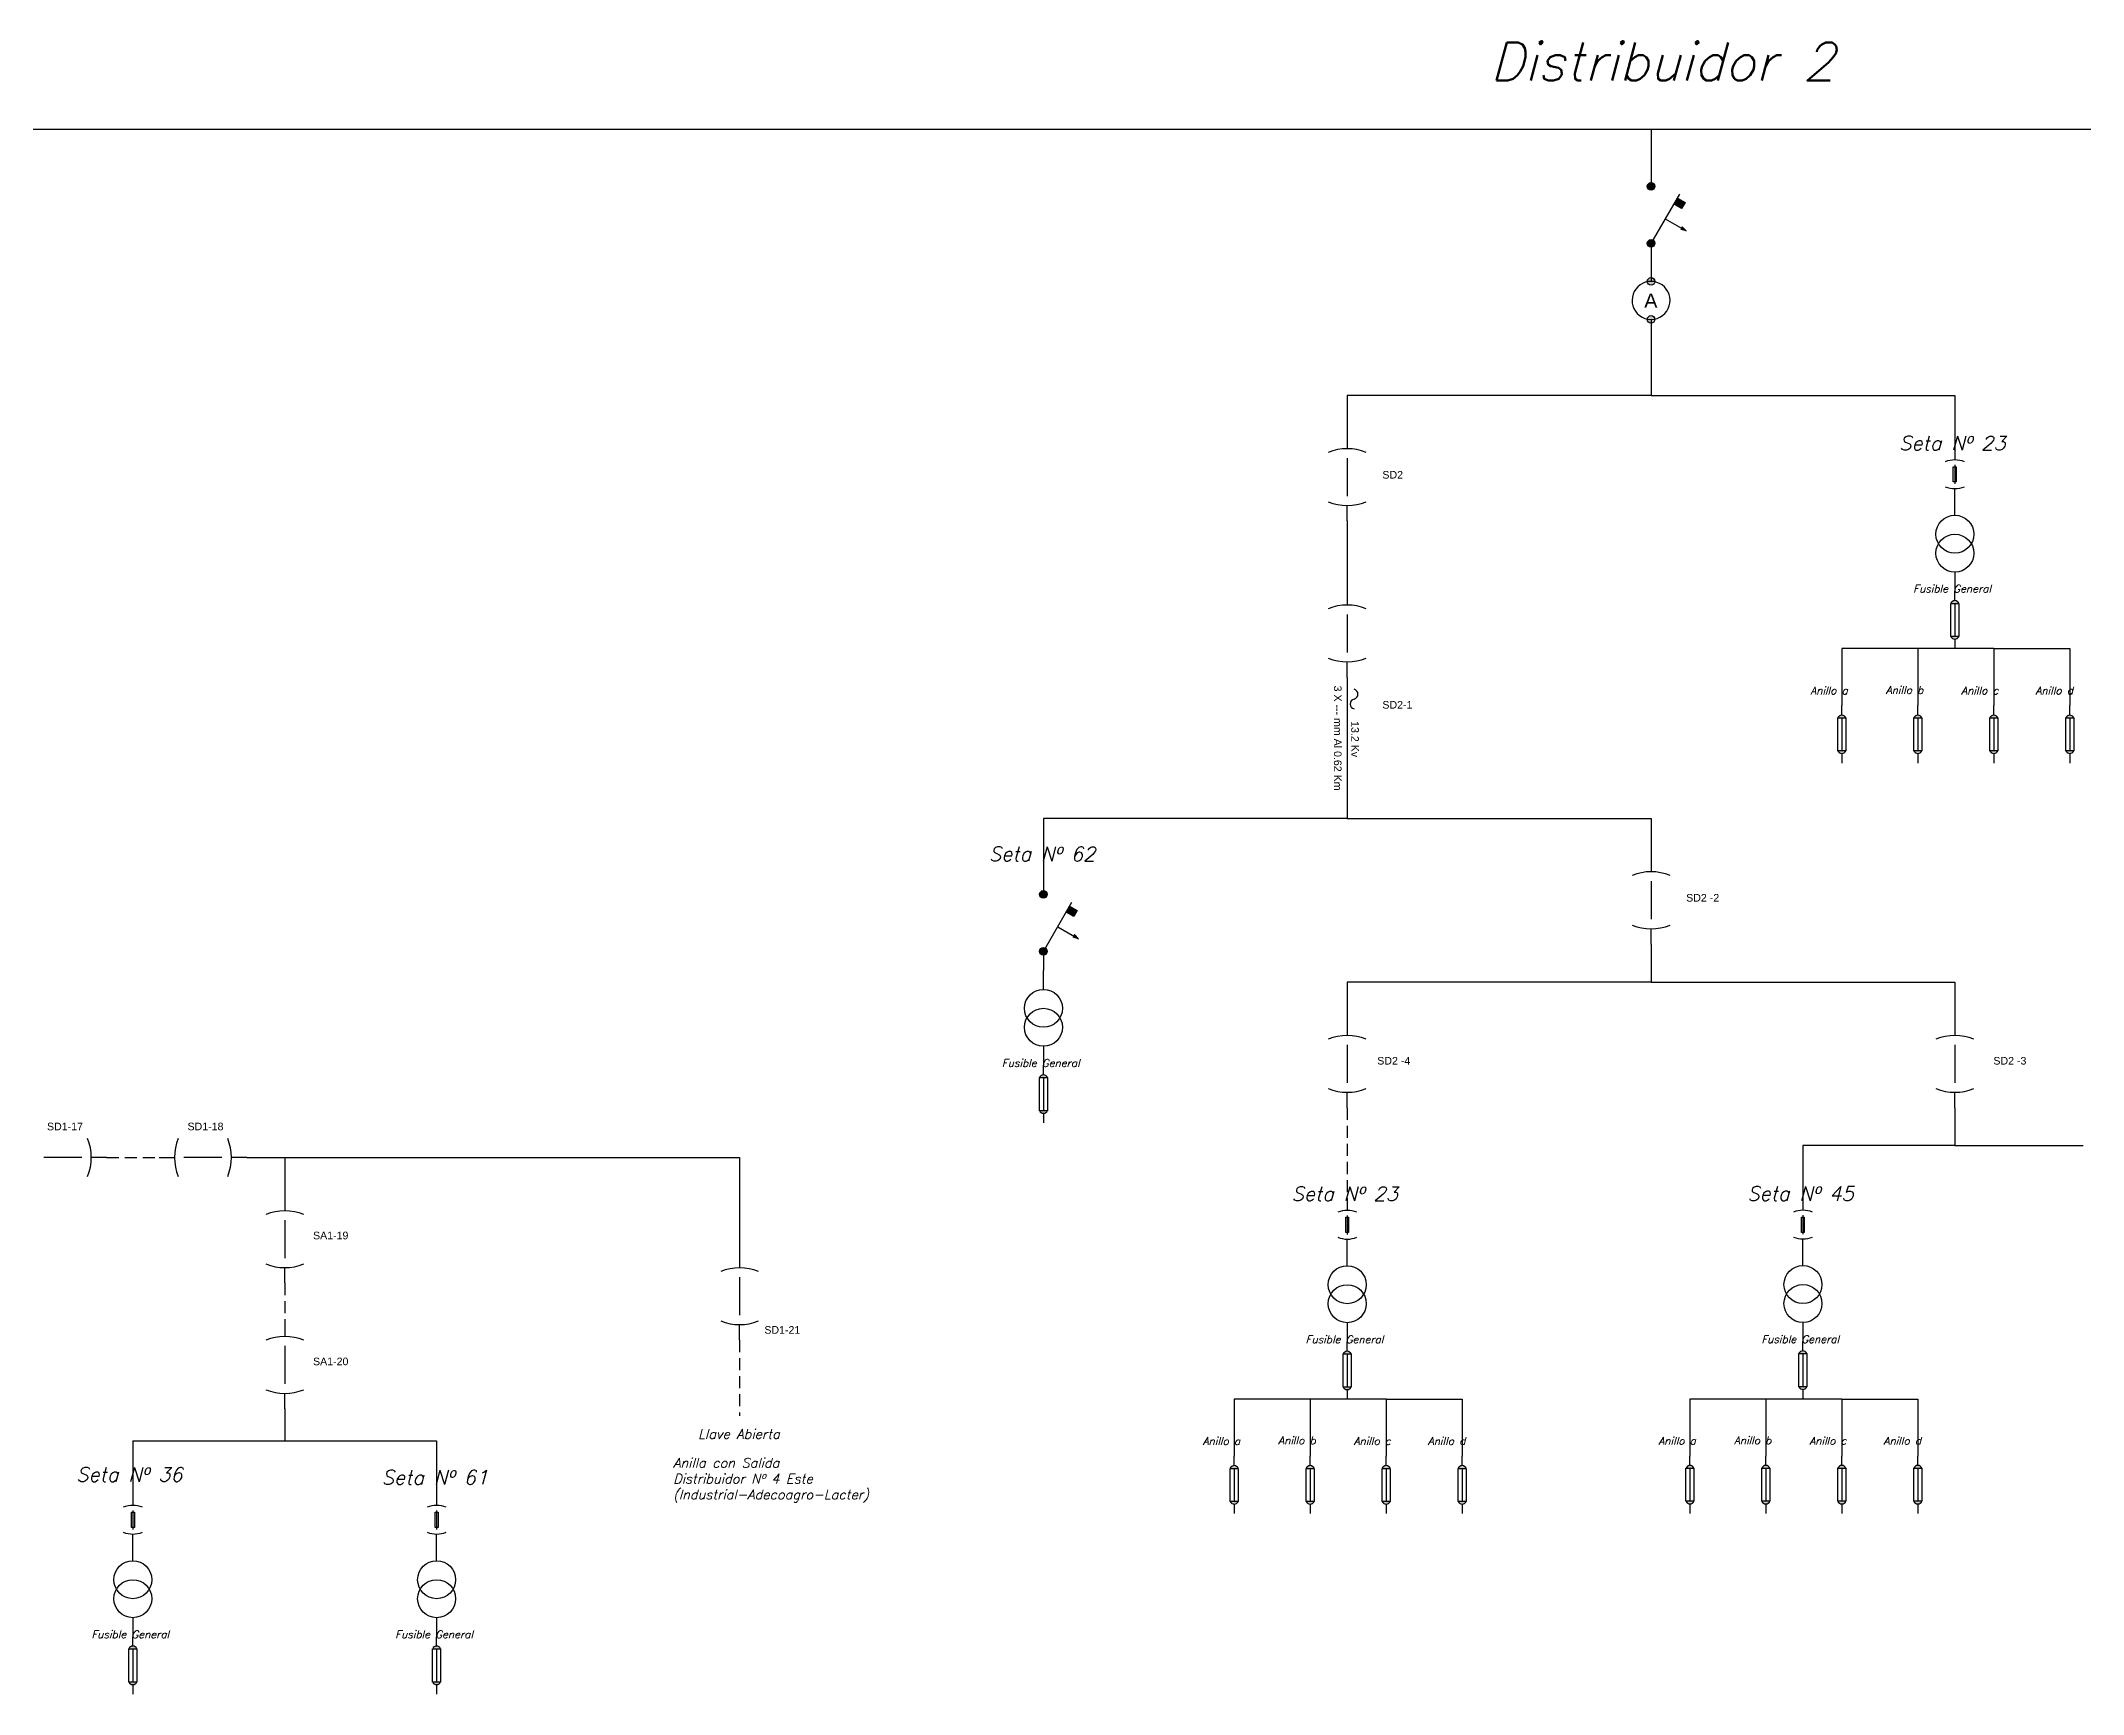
# Model space of a CAD drawing. Header units: millimetres. Extents: x 1875 to 17546, y 2661 to 4631.
# Drawn here: x 12602 to 13677, y 3263 to 4133 of the extents above; entities that cross this region are included whole.
import ezdxf

# ---------------------------------------------------------------- set-up
doc = ezdxf.new("R2010")
doc.units = ezdxf.units.MM
doc.linetypes.add('HIDDEN', pattern=[9.525, 6.35, -3.175])
doc.styles.add('IRAM', font='ROMANS.SHX', dxfattribs={"oblique": 15, "height": 2.5})
doc.styles.get("Standard").update_dxf_attribs({"font": 'arial.ttf'})

msp = doc.modelspace()

# ---------------------------------------------------------------- hatches: boundary and pattern name
h = msp.add_hatch(color=256)
h.dxf.hatch_style = 1
h.paths.add_polyline_path([(13451.6, 4056.8, 1), (13447.6, 4056.8, 1)])
h = msp.add_hatch(color=256)
h.dxf.hatch_style = 1
h.paths.add_polyline_path([(13465.7, 4045.2), (13467.5, 4048.3), (13463.5, 4050.6), (13461.7, 4047.5)])
h = msp.add_hatch(color=256)
h.dxf.hatch_style = 1
h.paths.add_polyline_path([(13466, 4035.6), (13465.6, 4034.9), (13468.1, 4033.5)])
h.paths.add_polyline_path([(13465.6, 4034.9), (13465.2, 4034.2), (13468.1, 4033.5)])
h = msp.add_hatch(color=256)
h.dxf.hatch_style = 1
h.paths.add_polyline_path([(13451.6, 4026.8, 1), (13447.6, 4026.8, 1)])
h = msp.add_hatch(color=256)
h.dxf.hatch_style = 1
h.paths.add_polyline_path([(13451.6, 3986.8, 1), (13447.6, 3986.8, 1)])
h.paths.add_polyline_path([(13447.6, 4006.8, 1), (13451.6, 4006.8, 1)])
h = msp.add_hatch(color=256)
h.dxf.hatch_style = 1
h.paths.add_polyline_path([(13607.5, 3837.3), (13611.7, 3837.3, 0.672313)])
h.paths.add_polyline_path([(13611.7, 3819.9), (13607.5, 3819.9, 0.672313)])
h = msp.add_hatch(color=256)
h.dxf.hatch_style = 1
h.paths.add_polyline_path([(13548, 3777.1), (13552.2, 3777.1, 0.672313)])
h.paths.add_polyline_path([(13552.2, 3759.6), (13548, 3759.6, 0.672313)])
h = msp.add_hatch(color=256)
h.dxf.hatch_style = 1
h.paths.add_polyline_path([(13588, 3777.1), (13592.2, 3777.1, 0.672313)])
h.paths.add_polyline_path([(13592.2, 3759.6), (13588, 3759.6, 0.672313)])
h = msp.add_hatch(color=256)
h.dxf.hatch_style = 1
h.paths.add_polyline_path([(13628, 3777.1), (13632.2, 3777.1, 0.672313)])
h.paths.add_polyline_path([(13632.2, 3759.6), (13628, 3759.6, 0.672313)])
h = msp.add_hatch(color=256)
h.dxf.hatch_style = 1
h.paths.add_polyline_path([(13668, 3777.1), (13672.2, 3777.1, 0.672313)])
h.paths.add_polyline_path([(13672.2, 3759.6), (13668, 3759.6, 0.672313)])
h = msp.add_hatch(color=256)
h.dxf.hatch_style = 1
h.paths.add_polyline_path([(13131.6, 3684.1, 1), (13127.6, 3684.1, 1)])
h = msp.add_hatch(color=256)
h.dxf.hatch_style = 1
h.paths.add_polyline_path([(13145.6, 3672.5), (13147.4, 3675.6), (13143.4, 3677.9), (13141.6, 3674.8)])
h = msp.add_hatch(color=256)
h.dxf.hatch_style = 1
h.paths.add_polyline_path([(13146, 3662.9), (13145.6, 3662.2), (13148.1, 3660.7)])
h.paths.add_polyline_path([(13145.6, 3662.2), (13145.2, 3661.5), (13148.1, 3660.7)])
h = msp.add_hatch(color=256)
h.dxf.hatch_style = 1
h.paths.add_polyline_path([(13131.6, 3654.1, 1), (13127.6, 3654.1, 1)])
h = msp.add_hatch(color=256)
h.dxf.hatch_style = 1
h.paths.add_polyline_path([(13127.5, 3587.7), (13131.7, 3587.7, 0.672313)])
h.paths.add_polyline_path([(13131.7, 3570.2), (13127.5, 3570.2, 0.672313)])
h = msp.add_hatch(color=256)
h.dxf.hatch_style = 1
h.paths.add_polyline_path([(13287.5, 3442.2), (13291.7, 3442.2, 0.672313)])
h.paths.add_polyline_path([(13291.7, 3424.7), (13287.5, 3424.7, 0.672313)])
h = msp.add_hatch(color=256)
h.dxf.hatch_style = 1
h.paths.add_polyline_path([(13527.5, 3442.3), (13531.7, 3442.3, 0.672313)])
h.paths.add_polyline_path([(13531.7, 3424.8), (13527.5, 3424.8, 0.672313)])
h = msp.add_hatch(color=256)
h.dxf.hatch_style = 1
h.paths.add_polyline_path([(13228, 3381.9), (13232.2, 3381.9, 0.672313)])
h.paths.add_polyline_path([(13232.2, 3364.5), (13228, 3364.5, 0.672313)])
h = msp.add_hatch(color=256)
h.dxf.hatch_style = 1
h.paths.add_polyline_path([(13268, 3381.9), (13272.2, 3381.9, 0.672313)])
h.paths.add_polyline_path([(13272.2, 3364.5), (13268, 3364.5, 0.672313)])
h = msp.add_hatch(color=256)
h.dxf.hatch_style = 1
h.paths.add_polyline_path([(13308, 3381.9), (13312.2, 3381.9, 0.672313)])
h.paths.add_polyline_path([(13312.2, 3364.5), (13308, 3364.5, 0.672313)])
h = msp.add_hatch(color=256)
h.dxf.hatch_style = 1
h.paths.add_polyline_path([(13348, 3381.9), (13352.2, 3381.9, 0.672313)])
h.paths.add_polyline_path([(13352.2, 3364.5), (13348, 3364.5, 0.672313)])
h = msp.add_hatch(color=256)
h.dxf.hatch_style = 1
h.paths.add_polyline_path([(13468, 3382), (13472.2, 3382, 0.672313)])
h.paths.add_polyline_path([(13472.2, 3364.6), (13468, 3364.6, 0.672313)])
h = msp.add_hatch(color=256)
h.dxf.hatch_style = 1
h.paths.add_polyline_path([(13508, 3382), (13512.2, 3382, 0.672313)])
h.paths.add_polyline_path([(13512.2, 3364.6), (13508, 3364.6, 0.672313)])
h = msp.add_hatch(color=256)
h.dxf.hatch_style = 1
h.paths.add_polyline_path([(13548, 3382), (13552.2, 3382, 0.672313)])
h.paths.add_polyline_path([(13552.2, 3364.6), (13548, 3364.6, 0.672313)])
h = msp.add_hatch(color=256)
h.dxf.hatch_style = 1
h.paths.add_polyline_path([(13588, 3382), (13592.2, 3382, 0.672313)])
h.paths.add_polyline_path([(13592.2, 3364.6), (13588, 3364.6, 0.672313)])
h = msp.add_hatch(color=256)
h.dxf.hatch_style = 1
h.paths.add_polyline_path([(12647.9, 3286.9), (12652.1, 3286.9, 0.672313)])
h.paths.add_polyline_path([(12652.1, 3269.4), (12647.9, 3269.4, 0.672313)])
h = msp.add_hatch(color=256)
h.dxf.hatch_style = 1
h.paths.add_polyline_path([(12807.9, 3286.9), (12812.1, 3286.9, 0.672313)])
h.paths.add_polyline_path([(12812.1, 3269.4), (12807.9, 3269.4, 0.672313)])

# ---------------------------------------------------------------- linework, layer by layer
at = {"color": 7}
msp.add_line((15781.7, 4086.8), (2762.1, 4086.8), dxfattribs=at)
for p, q in [((13449.6, 4086.8), (13449.6, 4056.8)), ((13449.6, 4026.8), (13464.7, 4052.7)), ((13457.1, 4039.8), (13468.1, 4033.5)), ((13466, 4035.6), (13465.2, 4034.2)), ((13468.1, 4033.5), (13465.2, 4034.2)), ((13468.1, 4033.5), (13466, 4035.6)), ((13449.6, 4026.8), (13449.6, 4016.8)), ((13468.1, 4033.5), (13468.1, 4033.5)), ((13449.6, 4016.8), (13449.6, 4006.8)), ((13289.6, 3926.8), (13289.6, 3918.7)), ((13609.6, 3916.8), (13609.6, 3912.8)), ((13289.6, 3913.7), (13289.6, 3893.7)), ((13609.6, 3910.3), (13609.6, 3900.3)), ((13609.6, 3893.7), (13609.6, 3897.8)), ((13289.6, 3880.7), (13289.6, 3888.7)), ((13609.6, 3883.7), (13609.6, 3893.7)), ((13609.6, 3853.7), (13609.6, 3843.7)), ((13289.6, 3844.5), (13289.6, 3836.4)), ((13609.6, 3838.7), (13609.6, 3843.7)), ((13289.6, 3831.4), (13289.6, 3811.4)), ((13609.6, 3837.3), (13609.6, 3819.9)), ((13609.6, 3818.5), (13609.6, 3813.5)), ((13289.6, 3798.3), (13289.6, 3806.4)), ((13550.1, 3778.5), (13550.1, 3783.5)), ((13550.1, 3777.1), (13550.1, 3759.6)), ((13590.1, 3778.5), (13590.1, 3783.5)), ((13590.1, 3777.1), (13590.1, 3759.6)), ((13630.1, 3778.5), (13630.1, 3783.5)), ((13630.1, 3777.1), (13630.1, 3759.6)), ((13670.1, 3778.5), (13670.1, 3783.5)), ((13670.1, 3777.1), (13670.1, 3759.6)), ((13550.1, 3758.2), (13550.1, 3753.2)), ((13590.1, 3758.2), (13590.1, 3753.2)), ((13630.1, 3758.2), (13630.1, 3753.2)), ((13670.1, 3758.2), (13670.1, 3753.2)), ((13449.6, 3704.1), (13449.6, 3696)), ((13129.6, 3694.1), (13129.6, 3684.1)), ((13449.6, 3691), (13449.6, 3671)), ((13129.6, 3654.1), (13144.6, 3680)), ((13137.1, 3667), (13148.1, 3660.7)), ((13146, 3662.9), (13145.2, 3661.5)), ((13148.1, 3660.7), (13145.2, 3661.5)), ((13148.1, 3660.7), (13146, 3662.9)), ((13148.1, 3660.7), (13148.1, 3660.7)), ((13449.6, 3657.9), (13449.6, 3666)), ((13129.6, 3654.1), (13129.6, 3644.1)), ((13129.6, 3634.1), (13129.6, 3644.1)), ((13289.6, 3617.9), (13289.6, 3609.8)), ((13609.6, 3617.9), (13609.6, 3609.8)), ((13129.6, 3604.1), (13129.6, 3594.1)), ((13289.6, 3604.8), (13289.6, 3584.8)), ((13609.6, 3604.8), (13609.6, 3584.8)), ((13129.6, 3589.1), (13129.6, 3594.1)), ((13129.6, 3587.7), (13129.6, 3570.2)), ((13289.6, 3571.8), (13289.6, 3579.8)), ((13609.6, 3571.8), (13609.6, 3579.8)), ((13129.6, 3568.8), (13129.6, 3563.8)), ((13669.1, 3551.8), (13677.2, 3551.8)), ((12623.1, 3545.6), (12603.1, 3545.6)), ((12636.2, 3545.6), (12628.1, 3545.6)), ((12663.9, 3545.6), (12671.9, 3545.6)), ((12696.9, 3545.6), (12676.9, 3545.6)), ((12710, 3545.6), (12701.9, 3545.6)), ((12730, 3525.6), (12730, 3517.5)), ((13289.6, 3521.7), (13289.6, 3517.6)), ((13529.6, 3521.8), (13529.6, 3517.7)), ((12730, 3512.5), (12730, 3492.5)), ((13289.6, 3515.1), (13289.6, 3505.1)), ((13529.6, 3515.2), (13529.6, 3505.2)), ((13289.6, 3498.6), (13289.6, 3502.6)), ((13289.6, 3488.6), (13289.6, 3498.6)), ((13529.6, 3498.7), (13529.6, 3502.7)), ((13529.6, 3488.7), (13529.6, 3498.7)), ((12730, 3479.5), (12730, 3487.5)), ((12969.6, 3495.6), (12969.6, 3487.5)), ((12969.6, 3482.5), (12969.6, 3462.5)), ((12730, 3459.5), (12730, 3451.4)), ((12969.6, 3449.5), (12969.6, 3457.5)), ((13289.6, 3458.6), (13289.6, 3448.6)), ((13529.6, 3458.7), (13529.6, 3448.7)), ((12730, 3446.4), (12730, 3426.4)), ((13289.6, 3443.6), (13289.6, 3448.6)), ((13289.6, 3442.2), (13289.6, 3424.7)), ((13529.6, 3443.7), (13529.6, 3448.7)), ((13529.6, 3442.3), (13529.6, 3424.8)), ((12730, 3413.3), (12730, 3421.4)), ((13289.6, 3423.3), (13289.6, 3418.3)), ((13529.6, 3423.4), (13529.6, 3418.4)), ((13230.1, 3383.3), (13230.1, 3388.3)), ((13270.1, 3383.3), (13270.1, 3388.3)), ((13310.1, 3383.3), (13310.1, 3388.3)), ((13350.1, 3383.3), (13350.1, 3388.3)), ((13470.1, 3383.4), (13470.1, 3388.4)), ((13510.1, 3383.4), (13510.1, 3388.4)), ((13550.1, 3383.4), (13550.1, 3388.4)), ((13590.1, 3383.4), (13590.1, 3388.4)), ((13230.1, 3381.9), (13230.1, 3364.5)), ((13270.1, 3381.9), (13270.1, 3364.5)), ((13310.1, 3381.9), (13310.1, 3364.5)), ((13350.1, 3381.9), (13350.1, 3364.5)), ((13470.1, 3382), (13470.1, 3364.6)), ((13510.1, 3382), (13510.1, 3364.6)), ((13550.1, 3382), (13550.1, 3364.6)), ((13590.1, 3382), (13590.1, 3364.6)), ((12650, 3366.4), (12650, 3362.3)), ((12650, 3359.8), (12650, 3349.8)), ((12810, 3366.4), (12810, 3362.3)), ((12810, 3359.8), (12810, 3349.8)), ((13230.1, 3363.1), (13230.1, 3358.1)), ((13270.1, 3363.1), (13270.1, 3358.1)), ((13310.1, 3363.1), (13310.1, 3358.1)), ((13350.1, 3363.1), (13350.1, 3358.1)), ((13470.1, 3363.2), (13470.1, 3358.2)), ((13510.1, 3363.2), (13510.1, 3358.2)), ((13550.1, 3363.2), (13550.1, 3358.2)), ((13590.1, 3363.2), (13590.1, 3358.2)), ((12650, 3343.3), (12650, 3347.3)), ((12810, 3343.3), (12810, 3347.3)), ((12650, 3333.3), (12650, 3343.3)), ((12810, 3333.3), (12810, 3343.3)), ((12650, 3303.3), (12650, 3293.3)), ((12810, 3303.3), (12810, 3293.3)), ((12650, 3288.3), (12650, 3293.3)), ((12810, 3288.3), (12810, 3293.3)), ((12650, 3286.9), (12650, 3269.4)), ((12810, 3286.9), (12810, 3269.4)), ((12650, 3268), (12650, 3263)), ((12810, 3268), (12810, 3263))]:
    msp.add_line(p, q)
at = {"color": 3}
for p, q in [((13449.6, 3986.8), (13449.6, 3946.8)), ((13449.6, 3946.8), (13289.6, 3946.8)), ((13289.6, 3946.8), (13289.6, 3926.8)), ((13449.6, 3946.8), (13609.6, 3946.8)), ((13609.6, 3946.8), (13609.6, 3916.8)), ((13289.6, 3880.7), (13289.6, 3844.5)), ((13289.6, 3798.3), (13289.6, 3724.1)), ((13289.6, 3724.1), (13129.6, 3724.1)), ((13129.6, 3724.1), (13129.6, 3694.1)), ((13289.6, 3724.1), (13449.6, 3724.1)), ((13449.6, 3724.1), (13449.6, 3704.1)), ((13449.6, 3657.9), (13449.6, 3637.9)), ((13449.6, 3637.9), (13289.6, 3637.9)), ((13289.6, 3637.9), (13289.6, 3617.9)), ((13449.6, 3637.9), (13609.6, 3637.9)), ((13609.6, 3637.9), (13609.6, 3617.9)), ((13609.6, 3571.8), (13609.6, 3551.8)), ((13529.6, 3551.8), (13529.6, 3521.8)), ((13609.6, 3551.8), (13529.6, 3551.8)), ((13609.6, 3551.8), (13669.1, 3551.8))]:
    msp.add_line(p, q, dxfattribs=at)
at = {"color": 1}
for p, q in [((13630.1, 3813.5), (13550.1, 3813.5)), ((13550.1, 3813.5), (13550.1, 3783.5)), ((13590.1, 3813.5), (13590.1, 3783.5)), ((13630.1, 3813.5), (13670.1, 3813.5)), ((13630.1, 3813.5), (13630.1, 3783.5)), ((13670.1, 3813.5), (13670.1, 3783.5)), ((13310.1, 3418.3), (13230.1, 3418.3)), ((13230.1, 3418.3), (13230.1, 3388.3)), ((13270.1, 3418.3), (13270.1, 3388.3)), ((13310.1, 3418.3), (13350.1, 3418.3)), ((13310.1, 3418.3), (13310.1, 3388.3)), ((13350.1, 3418.3), (13350.1, 3388.3)), ((13550.1, 3418.4), (13470.1, 3418.4)), ((13470.1, 3418.4), (13470.1, 3388.4)), ((13510.1, 3418.4), (13510.1, 3388.4)), ((13550.1, 3418.4), (13590.1, 3418.4)), ((13550.1, 3418.4), (13550.1, 3388.4)), ((13590.1, 3418.4), (13590.1, 3388.4))]:
    msp.add_line(p, q, dxfattribs=at)
at = {"color": 3, "linetype": 'HIDDEN'}
msp.add_line((13289.6, 3571.8), (13289.6, 3521.7), dxfattribs=at)
at = {"color": 2, "linetype": 'HIDDEN'}
for p, q in [((12636.2, 3545.6), (12663.9, 3545.6)), ((12730, 3479.5), (12730, 3459.5))]:
    msp.add_line(p, q, dxfattribs=at)
at = {"color": 2}
for p, q in [((12710, 3545.6), (12730, 3545.6)), ((12730, 3545.6), (12730, 3525.6)), ((12730, 3545.6), (12969.6, 3545.6)), ((12969.6, 3545.6), (12969.6, 3495.6)), ((12730, 3413.3), (12730, 3396.4)), ((12650, 3396.4), (12650, 3366.4)), ((12650, 3396.4), (12810, 3396.4)), ((12810, 3396.4), (12810, 3366.4))]:
    msp.add_line(p, q, dxfattribs=at)
at = {"color": 244, "linetype": 'HIDDEN', "true_color": 0x991b1e}
msp.add_line((12969.6, 3449.5), (12969.6, 3409.5), dxfattribs=at)
for points in [[(13463.5, 4050.6), (13467.5, 4048.3), (13465.7, 4045.2), (13461.7, 4047.5)], [(13608.8, 3909.2), (13610.3, 3909.2), (13610.3, 3901.2), (13608.8, 3901.2)], [(13607.5, 3837.3), (13611.7, 3837.3), (13611.7, 3819.9), (13607.5, 3819.9)], [(13548, 3777.1), (13552.2, 3777.1), (13552.2, 3759.6), (13548, 3759.6)], [(13588, 3777.1), (13592.2, 3777.1), (13592.2, 3759.6), (13588, 3759.6)], [(13628, 3777.1), (13632.2, 3777.1), (13632.2, 3759.6), (13628, 3759.6)], [(13668, 3777.1), (13672.2, 3777.1), (13672.2, 3759.6), (13668, 3759.6)], [(13143.4, 3677.9), (13147.4, 3675.6), (13145.6, 3672.5), (13141.6, 3674.8)], [(13127.5, 3587.7), (13131.7, 3587.7), (13131.7, 3570.2), (13127.5, 3570.2)], [(13288.8, 3514.1), (13290.3, 3514.1), (13290.3, 3506), (13288.8, 3506)], [(13528.8, 3514.2), (13530.3, 3514.2), (13530.3, 3506.1), (13528.8, 3506.1)], [(13287.5, 3442.2), (13291.7, 3442.2), (13291.7, 3424.7), (13287.5, 3424.7)], [(13527.5, 3442.3), (13531.7, 3442.3), (13531.7, 3424.8), (13527.5, 3424.8)], [(13228, 3381.9), (13232.2, 3381.9), (13232.2, 3364.5), (13228, 3364.5)], [(13268, 3381.9), (13272.2, 3381.9), (13272.2, 3364.5), (13268, 3364.5)], [(13308, 3381.9), (13312.2, 3381.9), (13312.2, 3364.5), (13308, 3364.5)], [(13348, 3381.9), (13352.2, 3381.9), (13352.2, 3364.5), (13348, 3364.5)], [(13468, 3382), (13472.2, 3382), (13472.2, 3364.6), (13468, 3364.6)], [(13508, 3382), (13512.2, 3382), (13512.2, 3364.6), (13508, 3364.6)], [(13548, 3382), (13552.2, 3382), (13552.2, 3364.6), (13548, 3364.6)], [(13588, 3382), (13592.2, 3382), (13592.2, 3364.6), (13588, 3364.6)], [(12649.3, 3358.8), (12650.8, 3358.8), (12650.8, 3350.7), (12649.3, 3350.7)], [(12809.3, 3358.8), (12810.8, 3358.8), (12810.8, 3350.7), (12809.3, 3350.7)], [(12647.9, 3286.9), (12652.1, 3286.9), (12652.1, 3269.4), (12647.9, 3269.4)], [(12807.9, 3286.9), (12812.1, 3286.9), (12812.1, 3269.4), (12807.9, 3269.4)]]:
    msp.add_lwpolyline(points, close=True)
for centre, radius in [((13449.6, 4056.8), 2), ((13449.6, 4026.8), 2), ((13449.6, 4006.8), 2), ((13449.6, 3986.8), 2), ((13609.6, 3873.7), 10), ((13609.6, 3863.7), 10), ((13129.6, 3684.1), 2), ((13129.6, 3654.1), 2), ((13129.6, 3624.1), 10), ((13129.6, 3614.1), 10), ((13289.6, 3478.6), 10), ((13529.6, 3478.7), 10), ((13289.6, 3468.6), 10), ((13529.6, 3468.7), 10), ((12650, 3323.3), 10), ((12810, 3323.3), 10), ((12650, 3313.3), 10), ((12810, 3313.3), 10)]:
    msp.add_circle(centre, radius)
for centre, radius, start, end in [((13449.6, 3996.8), 10, 307.3629, 232.454), ((13449.6, 3996.8), 10, 232.454, 307.3629), ((13289.6, 3891.8), 26.9, 68.2103, 111.7897), ((13609.6, 3899.3), 13.5, 68.2103, 111.7897), ((13609.6, 3911.2), 13.5, 248.2103, 291.7897), ((13289.6, 3915.7), 26.9, 248.2103, 291.7897), ((13289.6, 3809.5), 26.9, 68.2103, 111.7897), ((13609.6, 3836.5), 2.25, 22.1731, 157.8269), ((13609.6, 3820.7), 2.25, 202.1731, 337.8269), ((13289.6, 3833.4), 26.9, 248.2103, 291.7897), ((13293.8, 3784.3), 2.64, 102.1847, 257.8153), ((13292.6, 3789.5), 2.64, 282.1847, 77.8153), ((13550.1, 3776.2), 2.25, 22.1731, 157.8269), ((13590.1, 3776.2), 2.25, 22.1731, 157.8269), ((13630.1, 3776.2), 2.25, 22.1731, 157.8269), ((13670.1, 3776.2), 2.25, 22.1731, 157.8269), ((13550.1, 3760.5), 2.25, 202.1731, 337.8269), ((13590.1, 3760.5), 2.25, 202.1731, 337.8269), ((13630.1, 3760.5), 2.25, 202.1731, 337.8269), ((13670.1, 3760.5), 2.25, 202.1731, 337.8269), ((13449.6, 3669.1), 26.9, 68.2103, 111.7897), ((13449.6, 3692.9), 26.9, 248.2103, 291.7897), ((13289.6, 3582.9), 26.9, 68.2103, 111.7897), ((13609.6, 3582.9), 26.9, 68.2103, 111.7897), ((13129.6, 3586.8), 2.25, 22.1731, 157.8269), ((13289.6, 3606.8), 26.9, 248.2103, 291.7897), ((13609.6, 3606.8), 26.9, 248.2103, 291.7897), ((13129.6, 3571.1), 2.25, 202.1731, 337.8269), ((12601.2, 3545.6), 26.9, 338.2103, 21.7897), ((12698.9, 3545.6), 26.9, 158.2103, 201.7897), ((12675, 3545.6), 26.9, 338.2103, 21.7897), ((12730, 3490.6), 26.9, 68.2103, 111.7897), ((13289.6, 3504.2), 13.5, 68.2103, 111.7897), ((13529.6, 3504.3), 13.5, 68.2103, 111.7897), ((13289.6, 3516.1), 13.5, 248.2103, 291.7897), ((13529.6, 3516.2), 13.5, 248.2103, 291.7897), ((12730, 3514.5), 26.9, 248.2103, 291.7897), ((12969.6, 3460.6), 26.9, 68.2103, 111.7897), ((12969.6, 3484.5), 26.9, 248.2103, 291.7897), ((12730, 3424.4), 26.9, 68.2103, 111.7897), ((13289.6, 3441.3), 2.25, 22.1731, 157.8269), ((13529.6, 3441.5), 2.25, 22.1731, 157.8269), ((12730, 3448.3), 26.9, 248.2103, 291.7897), ((13289.6, 3425.6), 2.25, 202.1731, 337.8269), ((13529.6, 3425.7), 2.25, 202.1731, 337.8269), ((13230.1, 3381.1), 2.25, 22.1731, 157.8269), ((13270.1, 3381.1), 2.25, 22.1731, 157.8269), ((13310.1, 3381.1), 2.25, 22.1731, 157.8269), ((13350.1, 3381.1), 2.25, 22.1731, 157.8269), ((13470.1, 3381.2), 2.25, 22.1731, 157.8269), ((13510.1, 3381.2), 2.25, 22.1731, 157.8269), ((13550.1, 3381.2), 2.25, 22.1731, 157.8269), ((13590.1, 3381.2), 2.25, 22.1731, 157.8269), ((12650, 3348.9), 13.5, 68.2103, 111.7897), ((12810, 3348.9), 13.5, 68.2103, 111.7897), ((13230.1, 3365.3), 2.25, 202.1731, 337.8269), ((13270.1, 3365.3), 2.25, 202.1731, 337.8269), ((13310.1, 3365.3), 2.25, 202.1731, 337.8269), ((13350.1, 3365.3), 2.25, 202.1731, 337.8269), ((13470.1, 3365.4), 2.25, 202.1731, 337.8269), ((13510.1, 3365.4), 2.25, 202.1731, 337.8269), ((13550.1, 3365.4), 2.25, 202.1731, 337.8269), ((13590.1, 3365.4), 2.25, 202.1731, 337.8269), ((12650, 3360.8), 13.5, 248.2103, 291.7897), ((12810, 3360.8), 13.5, 248.2103, 291.7897), ((12650, 3286.1), 2.25, 22.1731, 157.8269), ((12810, 3286.1), 2.25, 22.1731, 157.8269), ((12650, 3270.3), 2.25, 202.1731, 337.8269), ((12810, 3270.3), 2.25, 202.1731, 337.8269)]:
    msp.add_arc(centre, radius, start, end)

# ---------------------------------------------------------------- texts
at = {"attachment_point": 1, "style": 'IRAM'}
for s, width, heights, insert, char_height in [('Distribuidor 2', 256.719, [7.76], (13364.8, 4132.5), 20), ('Seta Nº 23', 66.115, [0], (13580.3, 3925.4), 7.5), ('Fusible General ', 50.416, [0], (13587.7, 3847), 4), ('Anillo a', 29.434, [0], (13533.5, 3793.4), 4), ('Anillo b', 29.434, [0], (13573.3, 3793.7), 4), ('Anillo c', 29.434, [0], (13613, 3793.4), 4), ('Anillo d', 29.434, [0], (13652.1, 3793.4), 4), ('Seta Nº 62', 74.393, [0], (13100.9, 3709.1), 7.5), ('Fusible General ', 50.416, [0], (13107.7, 3597.3), 4), ('Seta Nº 23', 66.115, [0], (13260.3, 3530.2), 7.5), ('Seta Nº 45', 66.115, [0], (13500.3, 3530.3), 7.5), ('Fusible General ', 50.416, [0], (13267.7, 3451.8), 4), ('Fusible General ', 50.416, [0], (13507.7, 3451.9), 4), ('Llave Abierta  ', 96.08, [7.76], (12947.7, 3402.5), 5), ('Anillo a', 29.434, [0], (13213.5, 3398.3), 4), ('Anillo b', 29.434, [0], (13253.3, 3398.6), 4), ('Anillo c', 29.434, [0], (13293, 3398.3), 4), ('Anillo d', 29.434, [0], (13332.1, 3398.3), 4), ('Anillo a', 29.434, [0], (13453.5, 3398.4), 4), ('Anillo b', 29.434, [0], (13493.3, 3398.7), 4), ('Anillo c', 29.434, [0], (13533, 3398.4), 4), ('Anillo d', 29.434, [0], (13572.1, 3398.4), 4), ('Seta Nº 36', 73.639, [2.67], (12620.2, 3382.4), 7.5), ('Seta Nº 61', 73.639, [0], (12781.1, 3380.9), 7.5), ('Anilla con Salida Distribuidor Nº 4 Este (Industrial-Adecoagro-Lacter)', 101.683, [25], (12934.6, 3387.3), 5), ('Fusible General ', 50.416, [0], (12628.2, 3296.5), 4), ('Fusible General ', 50.416, [0], (12788.2, 3296.5), 4)]:
    msp.add_mtext_dynamic_manual_height_columns(s, width=width, gutter_width=12.5, heights=heights, dxfattribs=dict(at, insert=insert, char_height=char_height))
at = {"attachment_point": 1}
for s, width, insert, char_height in [('A', 9.889, (13446, 4000.4), 7.5), ('SD2', 28.858, (13308.1, 3907), 4), ('SD2-1', 28.858, (13308.1, 3785.9), 4), ('SD2 -2', 28.858, (13468.1, 3684.3), 4), ('SD2 -4', 28.858, (13305.4, 3598.5), 4), ('SD2 -3', 28.858, (13629.9, 3598.5), 4), ('SD1-17', 28.858, (12604.8, 3563.9), 4), ('SD1-18', 28.858, (12678.8, 3563.9), 4), ('SA1-19', 28.858, (12744.9, 3506.5), 4), ('SD1-21', 28.858, (12982.6, 3456.8), 4), ('SA1-20', 28.858, (12744.9, 3440.2), 4)]:
    msp.add_mtext_dynamic_manual_height_columns(s, width=width, gutter_width=12.5, heights=[0], dxfattribs=dict(at, insert=insert, char_height=char_height))
at = {"char_height": 4, "attachment_point": 1, "rotation": 270}
for s, insert in [('3 X --- mm Al 0.62 Km', (13286.6, 3794)), ('13.2 Kv', (13295.7, 3775.3))]:
    msp.add_mtext_dynamic_manual_height_columns(s, width=125.724, gutter_width=12.5, heights=[0], dxfattribs=dict(at, insert=insert))

doc.saveas('drawing.dxf')
